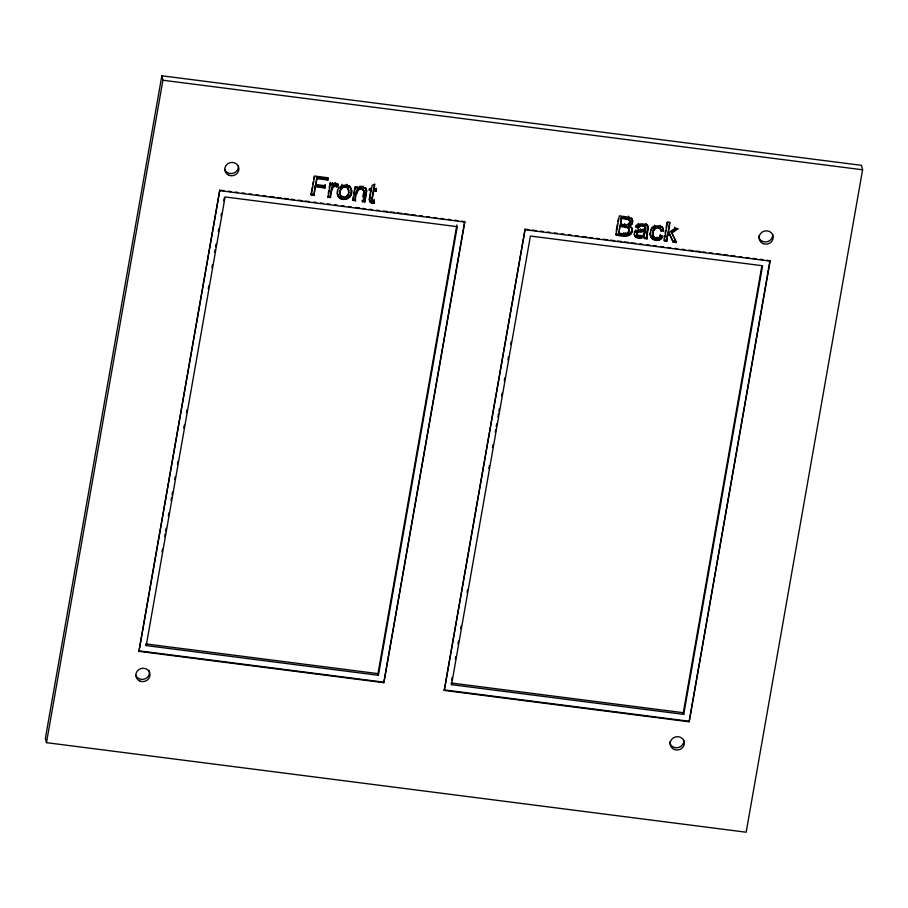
<?xml version="1.0" encoding="UTF-8"?>
<svg xmlns="http://www.w3.org/2000/svg" width="908" height="908" viewBox="0 0 908 908"><rect width="100%" height="100%" fill="white"/><g stroke="black" fill="none" stroke-linecap="round" stroke-linejoin="round"><path stroke-width="1.36" d="M374.425 203.165L374.164 199.942L374.425 203.165C365.822 204.334 371.656 193.483 370.963 189.42L369.147 189.182L369.42 190.294L371.236 190.532M631.866 230.212L631.9 228.623C634.056 237.805 621.129 236.75 615.976 234.9L615.703 233.787C620.573 234.23 630.243 237.567 631.866 230.212L632.138 231.313M632.422 221.427L632.445 220.122L632.297 223.708L629.165 226.217L628.892 225.105L631.31 223.64L632.422 221.427L632.683 222.539M629.13 231.812L628.858 230.7C630.64 225.536 622.933 225.683 619.914 225.332L619.029 232.993C622.434 234.207 631.06 234.922 629.142 228.839M634.102 234.026C635.589 237.907 641.105 237.624 644.056 235.671L644.328 236.784C641.366 238.736 635.85 239.02 634.363 235.138C633.557 228.975 641.445 229.996 645.361 229.701L644.862 225.876L642.194 224.73L639.516 224.98L637.927 226.864L638.199 227.976L635.838 227.352C637.325 223.198 642.716 223.289 646.121 224.753C651.025 227.84 645.248 234.514 647.098 238.883L644.521 238.554L644.249 237.442L646.837 237.771L647.098 238.883M645.361 229.701L645.248 226.739M348.831 192.78L348.014 187.627C342.838 182.133 337.435 191.145 340.761 195.878C343.292 199.454 348.876 196.866 348.831 192.78L348.014 187.627M630.016 222.505C630.878 217.364 624.579 217.784 621.322 217.33L620.584 224.197C623.41 224.151 628.949 226.648 630.016 222.505L629.562 219.657M348.286 188.739C343.95 183.529 337.674 191.236 340.761 195.878M660.275 234.321L660.547 235.433L658.856 237.873L654.691 237.885C647.302 232.8 659.458 220.372 661.103 231.063L663.566 231.029L661.932 226.433L663.192 229.077L662.931 227.965M660.842 229.792C657.925 224.798 651.411 230.428 653.011 235.024L652.739 233.912M374.436 201.043L372.518 200.725L371.905 199.102L373.415 189.727L375.901 190.044L376.173 191.157L373.687 190.839L373.415 189.727M372.178 200.214L373.687 190.839M338.003 195.89L337.731 194.777C341.465 202.382 353.598 196.945 351.158 188.875C355.482 198.648 338.548 204.357 337.367 193.461L337.628 194.573L337.265 191.985M337.526 193.086C336.244 184.755 349.603 181.748 351.43 189.988M650.423 233.969L650.151 232.857L650.514 235.444C648.88 228.873 656.734 222.664 662.204 227.545M364.619 200.85L362.144 200.532L362.417 201.644L364.88 201.962L366.367 190.078M364.88 201.962L366.639 191.191L365.901 188.251L366.639 191.191M353.257 196.582L353.042 200.452L355.516 200.77C353.03 182.463 370.169 185.629 362.417 201.644M363.892 193.256L363.416 189.284M646.837 237.771L647.381 224.9L647.654 226.013M369.965 201.917L369.34 199.113L370.963 189.42M161.84 75.784L45.4 738.204L46.478 742.653L746.16 832.216L862.6 169.796L861.522 165.347L161.84 75.784L162.918 80.233L46.478 742.653M138.947 651.354L219.793 190.113L138.947 651.354L383.834 682.691L464.817 222.017L461.877 221.098M161.987 551.962L162.475 549.181M164.689 536.639L165.177 533.847M165.665 531.067L166.153 528.274M168.355 515.733L168.843 512.952M171.056 500.41L171.544 497.629M172.032 494.837L172.52 492.057M174.722 479.515L175.221 476.723M177.423 464.181L177.911 461.4M183.791 427.963L184.279 425.171M186.481 412.629L186.969 409.849M208.284 288.631L208.772 285.85M211.95 267.735L212.438 264.943M214.651 252.401L215.139 249.621M215.627 246.828L216.115 244.048M218.317 231.506L218.805 228.725M221.019 216.183L221.507 213.391M223.708 200.85L224.197 198.069M146.233 645.588L225.093 196.945L457.257 226.671L378.398 675.302L146.233 645.588L145.825 643.92L378 673.634L378.398 675.302M315.519 186.798L324.962 188.001L324.689 186.9L315.246 185.686L313.998 195.447L311.331 195.107L311.069 193.994L312.261 187.196M312.738 184.472L313.215 181.759M313.703 179.035L314.179 176.311M311.331 195.107L314.679 176.061L328.253 177.798L327.856 180.045L316.949 178.649L316.676 177.537L327.595 178.933L327.856 180.045M313.998 195.447L315.246 185.686M316.676 177.537L315.916 184.551L325.359 185.754L324.962 188.001M315.916 184.551L316.949 178.649M324.689 186.9L325.087 184.653L325.359 185.754M328.242 193.37L328.73 190.612M329.207 187.854L330.183 182.338M328.026 197.252L330.444 183.45L332.669 183.734L332.305 185.822L334.212 184.086L337.106 184.176L338.287 184.903L337.061 186.969C331.091 183.575 331.125 194.641 330.489 197.558L328.026 197.252L327.754 196.139L330.228 196.446L330.489 197.558M332.305 185.822L332.407 182.621L332.669 183.734M330.228 196.446C330.853 193.529 330.818 182.463 336.789 185.856L337.061 186.969M353.745 193.813L354.96 186.923M353.042 200.452L355.471 186.651L357.684 186.934L357.343 188.898C359.738 186.254 365.288 186.583 366.503 190.215M355.516 200.77C354.688 196.752 358.444 184.018 363.972 191.077M362.78 196.945L363.404 193.347M369.42 190.294L369.738 188.478L371.554 188.705L372.155 185.289L374.856 184.199L374.005 189.023L376.491 189.341L376.173 191.157M374.368 184.301L374.005 189.023M375.901 190.044L376.218 188.228L376.491 189.341M378 673.634L456.86 225.002M383.834 682.691L464.68 221.461M767.192 260.176L770.132 261.095L689.149 721.781L444.262 690.432L525.108 229.191L529.307 229.735M444.262 690.432L525.108 229.191M451.639 680.217L452.127 677.425M455.305 659.31L455.793 656.529M458.007 643.988L458.495 641.207M460.696 628.665L461.185 625.873M467.064 592.436L467.552 589.655M488.856 468.437L489.355 465.645M492.533 447.531L493.021 444.75M495.223 432.208L495.723 429.427M496.211 426.635L496.699 423.854M497.924 416.886L498.413 414.093M498.901 411.313L499.389 408.521M501.591 395.979L502.09 393.198M504.292 380.656L504.78 377.876M507.958 359.761L508.457 356.969M510.659 344.427L511.147 341.646M451.548 684.666L530.408 236.035L762.572 265.749L683.713 714.38L451.548 684.666L451.14 682.998L683.315 712.723L683.713 714.38M616.192 231.063L617.383 224.265M617.86 221.541L618.337 218.817M615.976 234.9L619.324 215.854L628.926 217.228L632.343 219.929L632.07 218.817L632.717 221.234M619.029 232.993L619.914 225.332M620.584 224.197L621.322 217.33M644.555 233.742L644.771 230.428L638.347 230.984L636.701 232.686C636.372 239.247 647.234 236.035 644.771 230.428M664.179 238.6L664.667 235.876M665.144 233.152L665.621 230.439M666.097 227.715L667.051 222.267M671.682 233.152L678.151 228.748L674.95 228.339L668.118 233.197L670.036 222.335L667.562 222.029L664.213 241.074L666.688 241.392L667.38 234.809L669.4 233.447L673.248 242.232L676.29 242.618L671.409 232.039L676.8 228.373M669.525 222.585L668.118 233.197M666.688 241.392L667.38 234.809M683.315 712.723L761.925 265.476M689.149 721.781L769.995 260.539M637.007 234.673L637.507 232.732L638.608 232.096L645.043 231.54M650.241 234.332C650.207 241.233 661.149 242.629 662.919 236.046L660.547 235.433M336.789 185.856L338.026 183.791L338.287 184.903M638.199 227.976L640.923 225.786L644.067 226.251L645.52 227.851M332.033 184.71L333.066 183.598L333.338 184.71M650.866 236.738L650.593 235.626C652.319 239.837 658.856 240.541 661.569 236.965L661.841 238.066M667.641 235.921L669.673 234.559L669.4 233.447M660.831 229.951L663.294 229.917L663.566 231.029M369.386 200.157L371.077 201.769L374.153 202.053M162.918 80.233L862.6 169.796M621.594 218.442L628.631 219.611L630.05 221.597M620.187 226.444L627.723 227.726L629.414 229.951M311.069 193.994L313.725 194.335M352.769 199.34L355.244 199.658M663.941 239.962L666.415 240.279M672.976 241.119L676.017 241.505L671.409 232.039M221.189 190.294L223.992 190.646M228.18 191.191L230.984 191.543M235.183 192.087L237.975 192.439M242.175 192.984L244.978 193.336M249.178 193.869L251.97 194.233M256.169 194.766L258.973 195.129M263.172 195.663L265.965 196.026M270.164 196.559L274.364 197.104M277.167 197.456L281.367 197.989M284.159 198.353L288.358 198.886M291.162 199.249L293.954 199.601M298.153 200.146L302.353 200.679M305.145 201.043L309.344 201.576M313.544 202.109L316.347 202.473M320.547 203.006L323.339 203.369M327.538 203.903L330.342 204.266M334.541 204.799L337.333 205.163M341.533 205.696L344.336 206.059M348.536 206.593L351.328 206.956M355.527 207.489L359.727 208.023M362.519 208.386L365.322 208.738M369.522 209.283L372.325 209.635M376.514 210.179L379.317 210.531M383.516 211.065L387.716 211.609M390.508 211.961L394.708 212.506M397.511 212.858L401.711 213.403M404.503 213.755L408.702 214.299M411.506 214.651L415.705 215.185M419.893 215.729L422.697 216.081M426.896 216.626L429.7 216.978M433.888 217.523L436.691 217.875M440.891 218.419L443.683 218.771M447.882 219.305L450.686 219.668M454.885 220.201L457.677 220.565M532.099 230.087L536.299 230.632M540.498 231.165L543.302 231.517M547.501 232.062L550.293 232.414M554.493 232.959L557.296 233.311M561.485 233.855L564.288 234.207M568.487 234.752L571.28 235.104M575.479 235.637L578.283 236.001M582.482 236.534L586.682 237.079M589.474 237.431L592.277 237.794M596.477 238.327L599.269 238.691M603.468 239.224L607.668 239.757M610.471 240.121L614.671 240.654M617.463 241.017L621.662 241.551M624.466 241.914L628.654 242.447M631.457 242.811L635.657 243.344M639.856 243.877L642.648 244.241M646.848 244.774L649.651 245.137M653.851 245.671L656.643 246.034M660.842 246.567L663.646 246.931M667.845 247.464L670.637 247.827M674.837 248.361L677.64 248.713M681.84 249.257L684.632 249.609M688.832 250.154L693.031 250.687M695.834 251.051L700.023 251.584M702.826 251.947L705.63 252.299M709.818 252.833L712.621 253.196M716.821 253.729L721.02 254.274M723.812 254.626L728.012 255.171M730.815 255.523L735.015 256.067M739.214 256.601L742.006 256.953M746.206 257.497L749.009 257.849M753.209 258.394L756.001 258.746M760.2 259.291L763.004 259.643M219.918 190.669L464.817 222.017M525.244 229.747L770.132 261.095M138.81 650.798L383.698 682.146M444.125 689.876L689.013 721.224M635.566 226.24L637.927 226.864M371.905 199.102L373.336 200.997M628.892 225.105L631.662 228.305L631.4 227.193L632.172 229.735M629.165 226.217L630.651 227.113M636.735 233.572L638.006 234.922M653.192 235.978L652.931 234.866L654.691 237.885M351.044 188.716L349.239 185.527L349.512 186.639M669.673 234.559L673.248 242.232M674.689 227.227L674.95 228.339M660.354 225.366L660.627 226.478M659.991 227.704L660.252 228.816M659.117 227.057L659.39 228.169M658.005 226.739L658.277 227.851M660.831 237.748L661.103 238.861M659.571 235.796L659.844 236.909M659.957 238.395L660.23 239.508M656.257 226.841L656.529 227.953M658.992 238.872L659.265 239.984M654.623 225.195L654.884 226.308M657.96 239.167L658.232 240.279M657.381 237.26L657.653 238.361M654.747 227.613L655.02 228.725M654.112 228.271L654.384 229.383M656.007 237.294L656.28 238.407M653.045 226.069L653.306 227.17M653.59 229.134L653.851 230.246M655.701 239.224L655.962 240.336M651.796 227.409L652.069 228.521M652.875 231.472L653.147 232.584M654.293 238.929L654.566 240.041M653.295 235.66L653.567 236.772M650.888 229.145L651.161 230.257M653.079 238.418L653.351 239.53M652.058 237.692L652.319 238.804M651.218 236.75L651.479 237.862M647.722 225.683L648.142 227.704M647.052 225.354L645.849 223.64L646.121 224.753M647.62 228.771L647.881 229.883M647.063 231.892L647.336 232.993M644.862 225.876L645.134 226.989M645.213 227.987L645.486 229.1M643.795 225.139L644.067 226.251M646.496 236.035L646.768 237.147M644.623 231.279L644.884 232.391M642.194 224.73L642.467 225.842M643.205 228.793L643.477 229.906M643 230.689L643.273 231.801M644.078 234.684L643.806 233.572L643.25 235.512M640.651 224.673L640.923 225.786M642.546 236.443L642.819 237.556M639.516 224.98L639.788 226.092M640.549 228.839L640.81 229.94M640.583 230.791L640.844 231.903M638.131 223.334L638.403 224.446M638.653 225.683L638.926 226.796M640.628 235.263L640.889 236.375M641.139 236.897L641.411 238.01M638.29 228.907L638.551 230.019M638.347 230.984L638.608 232.096M639.255 235.24L639.516 236.352M639.765 237.067L640.038 238.18M636.236 224.968L636.508 226.081M637.234 231.619L637.507 232.732M638.335 236.999L638.608 238.112M636.701 232.686L636.962 233.799M637.166 234.343L637.439 235.456M635.827 231.052L635.555 229.94L635.135 231.733M636.258 236.455L636.531 237.567M631.31 217.648L631.582 218.76M634.34 231.461L634.613 232.573M635.475 235.989L635.736 237.102M632.036 222.596L632.297 223.708M634.84 235.422L635.112 236.523M631.31 223.64L631.582 224.753M628.654 216.115L628.926 217.228M629.085 218.976L629.346 220.088M630.265 224.503L630.527 225.615M628.359 218.499L628.631 219.611M631.491 231.483L631.764 232.596M628.938 222.993L629.21 224.106M630.833 232.618L631.105 233.731M627.178 218.147L627.451 219.259M628.2 223.482L628.461 224.582M628.858 227.931L629.13 229.043M629.108 229.849L629.38 230.961M629.993 233.549L630.254 234.661M628.291 227.17L628.563 228.283M625.34 217.841L625.612 218.953M627.451 226.614L627.723 227.726M629.051 234.207L629.312 235.32M627.871 231.96L628.143 233.072M626.248 226.217L626.52 227.329M627.961 234.627L628.234 235.739M624.659 223.64L624.931 224.753M624.568 225.922L624.84 227.034M626.679 234.866L626.951 235.978M625.601 232.664L625.873 233.776M625.169 234.911L625.43 236.023M623.773 232.516L624.046 233.628M623.376 234.763L623.648 235.876M371.281 187.593L371.554 188.705M371.996 197.796L372.269 198.909M372.246 199.612L372.518 200.725M372.257 202.019L372.518 203.131M371.077 201.769L371.349 202.87M369.567 197.354L369.84 198.466M370.237 201.349L370.509 202.461M369.34 199.113L369.601 200.214M365.334 187.502L365.606 188.614M366.106 192.371L366.378 193.483M363.359 186.378L363.631 187.491M363.767 190.884L364.04 191.997M362.11 186.106L362.383 187.218M362.882 188.705L363.155 189.817M362.144 188.285L362.406 189.397M361.236 188.069L361.509 189.182M360.658 186.061L360.93 187.173M359.341 186.333L359.602 187.445M359.727 188.115L359.988 189.227M358.342 188.671L358.615 189.772M357.741 189.182L358.013 190.294M357.071 187.786L357.343 188.898M357.241 189.931L357.514 191.043M356.572 192.121L356.833 193.234M351.283 190.305L351.544 191.418M350.125 186.481L350.386 187.593M351.124 191.872L351.396 192.984M350.499 194.221L350.76 195.333M348.422 188.433L348.922 190.487M346.947 184.279L347.219 185.391M349.546 195.958L349.807 197.07M346.811 186.469L347.083 187.57M348.116 195.107L347.843 193.994L347.571 195.98M348.263 197.184L348.536 198.284M345.199 185.924L345.46 187.037M346.629 195.549L346.901 196.661M346.674 198.012L346.935 199.124M343.44 186.026L343.712 187.139M345.085 196.366L345.346 197.479M341.794 184.381L342.066 185.493M344.87 198.432L345.142 199.544M341.896 186.844L342.157 187.945M341.226 187.513L341.499 188.626M343.337 196.48L343.61 197.592M340.682 188.365L340.954 189.477M342.997 198.409L343.269 199.522M341.703 195.935L341.976 197.047M339.978 190.646L340.239 191.758M341.567 198.103L341.828 199.215M338.582 187.059L338.854 188.172M339.876 193.007L340.364 195.072M340.318 197.592L340.579 198.693M339.251 196.854L339.524 197.967M335.62 182.712L335.881 183.825M337.435 190.317L337.708 191.429M335.949 185.357L336.221 186.469M338.378 195.912L338.65 197.025M334.768 182.724L335.029 183.836M335.063 185.118L335.336 186.231M334.28 185.13L334.541 186.242M333.531 185.391L333.804 186.503M332.884 185.868L333.145 186.98M332.385 186.549L332.657 187.661M331.851 187.82L332.112 188.932M331.499 189.227L331.761 190.339M660.57 228.68L661.103 231.063M644.328 236.784L644.521 238.554M238.361 166.028A7.116 6.662 -13.6 0 1 224.662 169.421M149.026 670.195A7.116 6.662 -13.6 0 1 144.883 678.912A7.116 6.662 -13.6 0 1 135.746 675.268M683.758 740.27A7.116 6.662 -13.6 0 1 677.379 747.749A7.116 6.662 -13.6 0 1 669.639 741.972M772.663 234.423A7.105 6.64 -13.6 0 1 766.295 241.891A7.105 6.64 -13.6 0 1 758.566 236.125M763.219 243.65A7.105 6.64 -13.6 0 0 773.196 236.648A7.105 6.64 -13.6 0 0 762.028 232.187A7.105 6.64 -13.6 0 0 763.219 243.65M228.907 175.267A7.116 6.662 -13.6 0 0 238.906 168.252A7.116 6.662 -13.6 0 0 227.715 163.792A7.116 6.662 -13.6 0 0 228.907 175.267M139.991 681.114A7.116 6.662 -13.6 0 0 149.99 674.099A7.116 6.662 -13.6 0 0 138.799 669.639A7.116 6.662 -13.6 0 0 139.991 681.114M674.292 749.509A7.116 6.662 -13.6 0 0 684.291 742.494A7.116 6.662 -13.6 0 0 673.112 738.022A7.116 6.662 -13.6 0 0 674.292 749.509"/></g></svg>
